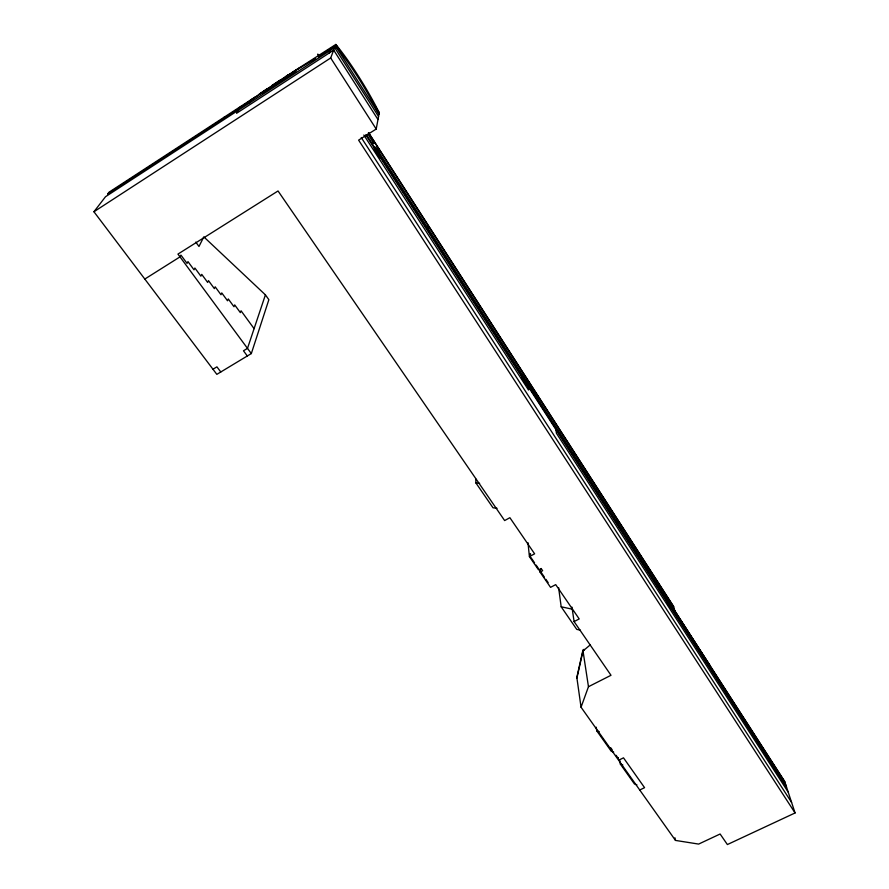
<?xml version="1.0" encoding="UTF-8"?>
<svg xmlns="http://www.w3.org/2000/svg" width="889" height="889" viewBox="0 0 889 889"><rect width="100%" height="100%" fill="white"/><g stroke="black" fill="none" stroke-linecap="round" stroke-linejoin="round"><path stroke-width="1.33" d="M378.425 152.375L378.992 149.119M376.592 149.519L377.158 146.285M584.106 650.037L583.995 649.326L582.906 650.259L576.828 677.374L581.05 707.233L675.484 840.416L698.632 844.083L720.123 834.004L727.38 844.55L795.066 812.957L358.611 140.14L376.203 129.049L379.259 112.725L376.303 106.947A67.831 10.235 58.6 0 0 335.842 44.45L292.081 72.442M373.502 140.595L373.136 142.507L373.869 143.651L368.002 134.128M576.928 678.029L583.006 650.959L590.252 644.881M378.558 116.481L334.653 47.562L105.513 196.725L93.934 211.749L216.838 374.358L251.32 353.566L268.867 299.682L265.411 294.859L203.814 236.863L198.98 246.475L195.791 242.097M265.411 294.859L247.486 348.377L243.475 350.788L247.32 355.989M581.05 707.233L588.462 686.708L582.906 650.259M93.934 211.749L330.686 57.974L335.842 44.45L341.932 54.029M329.33 52.929L330.33 50.373M249.487 103.002L251.543 99.357M240.508 106.547L236.574 113.281L333.686 50.095L377.981 119.548M223.117 118.793L224.039 117.281M255.121 97.034L108.98 192.235L107.602 194.024L242.119 106.413L267.445 88.489M242.119 106.413L288.058 74.965M259.266 94.112L299.915 67.631M271.59 85.7L279.846 80.243M335.364 45.683L378.981 114.225L372.802 102.402A68.12 10.324 58.6 0 0 342.621 54.929L335.364 45.683L318.218 56.852L318.762 55.574L317.795 54.062M286.202 76.143L315.662 58.518M144.807 279.057L180 256.877L180.945 255.11L187.057 263.4L187.968 261.61L194.013 269.823L194.891 268.022L200.881 276.179L201.736 274.368L207.67 282.446L208.493 280.624L214.371 288.636L215.171 286.803L220.994 294.748L221.761 292.914L227.528 300.793L228.273 298.937L233.985 306.749L234.696 304.894L240.363 312.639L241.052 310.783L254.087 328.641M212.96 369.235L216.927 366.846L220.794 371.98M588.462 686.708L610.999 675.284L574.094 621.589L579.206 618.933L555.714 584.629L550.547 587.351L540.045 572.072L542.634 570.694L541.134 568.504L538.545 569.882L529.422 556.614L534.622 553.825L509.886 517.698L504.641 520.565L278.035 190.968L177.944 254.098L251.32 353.566M539.79 569.805L541.079 569.127L539.879 570.56L540.045 572.072M698.254 649.503L698.865 649.192L698.365 648.403M618.633 760.228L623.5 757.839L644.569 787.665L639.747 789.999M475.748 478.904L475.915 482.949L479.638 483.327M497.051 508.297L493.017 507.786L475.915 482.949M558.603 587.596L561.181 606.787L572.26 609.165M580.439 630.223L576.728 629.356L561.181 606.787M596.208 727.158L596.775 730.847L599.197 731.625M613.699 752.094L611.265 751.272L596.775 730.847M619.711 760.328L620.355 764.084L622.8 764.94M636.902 784.831L634.446 783.954L620.355 764.084M610.721 747.76L612.243 749.905M616.055 755.283L618.333 758.506L618.188 757.639M530.789 557.336L534.578 562.848M536.089 565.06L538.367 568.371M539.879 570.56L544.368 577.105M545.868 579.284L548.113 582.551M361.245 137.528L791.588 802.423M368.657 132.761L673.595 606.465L674.907 611.376M368.424 132.705L673.718 606.909M528.955 383.959L538.245 398.372L537.901 395.949M674.507 609.887L666.617 597.63L665.85 594.697M674.74 610.754L709.7 665.105M674.784 610.91L784.687 781.475L795.066 812.957M376.736 148.707L784.854 781.987M366.624 135.117L772.141 763.907M775.619 769.296L785.965 785.343M365.723 134.784L772.674 765.573M776.164 770.974L786.521 787.021M363.834 135.039L528.499 389.993L528.022 386.348M788.187 792.11L556.447 433.287L555.825 429.454M330.686 57.974L376.203 129.049M373.402 103.513L379.259 112.725M682.73 623.522L683.552 626.545M681.43 621.5L682.252 624.523M674.929 837.782L675.484 840.416M571.96 607.131L574.094 621.589M528.644 381.581L529.433 387.571M528.333 382.992L527.71 382.026M527.099 379.17L527.866 385.137M527.977 542.657L529.188 554.38L530.489 553.68L530.566 554.425L529.266 555.125L529.422 556.614M318.184 54.674A70.198 11.524 58.4 0 1 319.64 56.396M428.32 227.751L427.631 226.673L428.32 227.751M380.27 155.231L379.859 157.731L374.291 149.119L374.747 146.663L380.27 155.231M296.015 70.631L295.537 71.631L261.855 93.556L262.444 92.489L296.015 70.631M479.716 307.516L479.049 306.494L479.716 307.516M574.416 454.523L573.827 453.612L574.416 454.523M618.155 522.41L617.588 521.543L618.277 522.965L618.155 522.41M659.716 586.918L659.182 586.084L659.86 587.507L659.716 586.918M526.144 381.503L521.432 374.202L521.865 377.781L526.61 385.115L526.144 381.503M670.039 604.698L666.061 598.53L667.228 603.009L671.217 609.198L670.039 604.698M775.075 767.64L771.608 762.251L773.219 767.24L776.708 772.641L775.075 767.64"/></g></svg>
